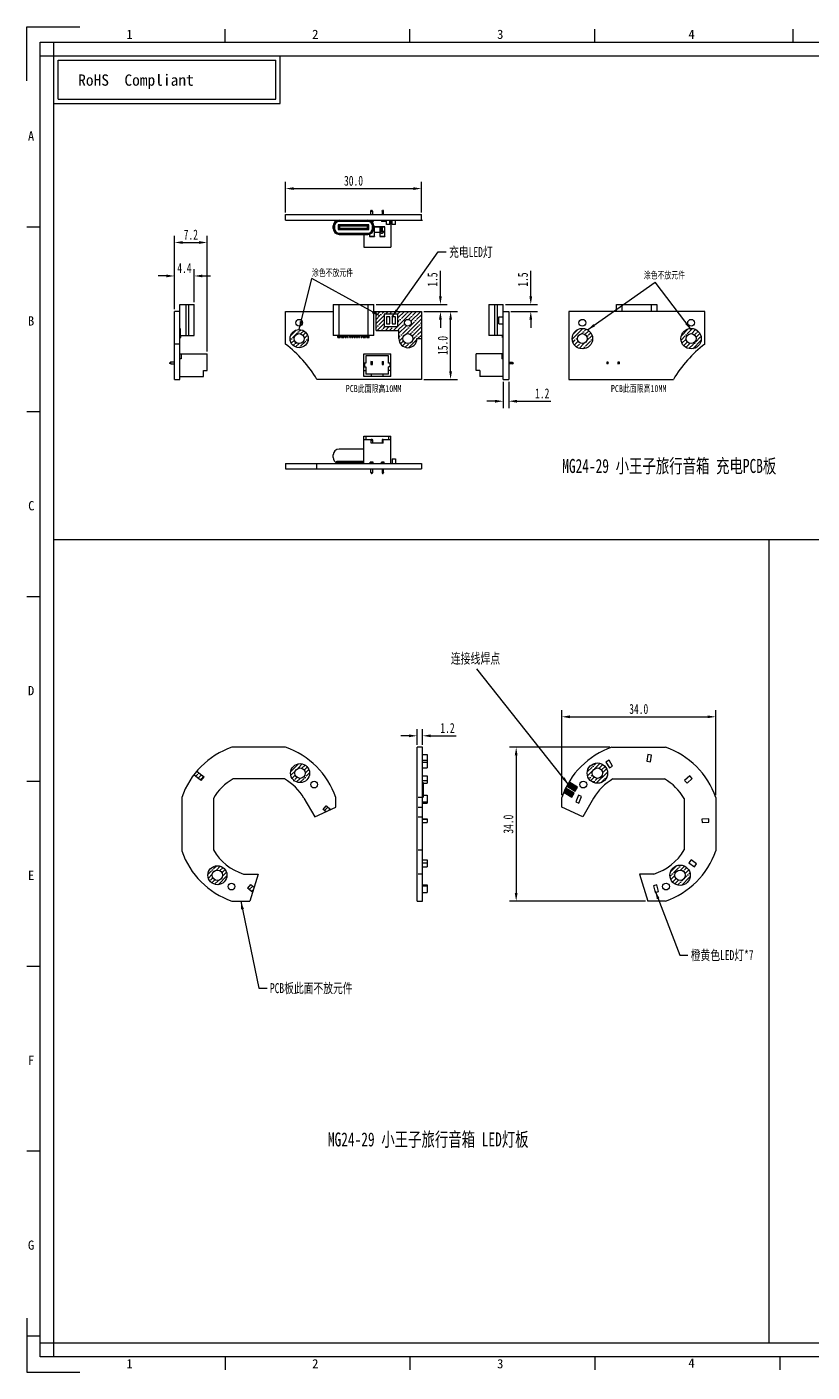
# Model space of a CAD drawing. Header units: millimetres. Extents: x 0 to 420, y 0 to 297.
# Drawn here: x 0 to 173.3, y 0 to 297 of the extents above; entities that cross this region are included whole.
import ezdxf

# ---------------------------------------------------------------- set-up
doc = ezdxf.new("R2010")
doc.units = ezdxf.units.MM
doc.header["$LTSCALE"] = 23.1
doc.header["$PDMODE"] = 3
doc.header["$PDSIZE"] = 0.5
doc.layers.get('0').update_dxf_attribs({"linetype": 'CONTINUOUS'})
doc.layers.get('DEFPOINTS').update_dxf_attribs({"linetype": 'CONTINUOUS'})
doc.styles.get("Standard").update_dxf_attribs({"font": 'txt', "width": 0.7})
doc.styles.add('TEXTSTYLE_2', font='txt')
doc.dimstyles.get("Standard").update_dxf_attribs({"dimtxt": 2.2, "dimasz": 1.8, "dimexe": 1.5, "dimexo": 0.5, "dimtad": 1, "dimdec": 1, "dimzin": 0, "dimdsep": 46, "dimtxsty": 'Standard', "dimblk": '_FILLED', "dimcen": 0.09, "dimclrt": 5, "dimazin": 0, "dimtp": 0.01, "dimtm": 0.01, "dimtfac": 1, "dimtdec": 1, "dimtofl": 0, "dimtmove": 0, "dimatfit": 3, "dimldrblk": '_FILLED', "dimfxl": 1, "dimtolj": 1, "dimtzin": 0, "dimarcsym": 0})
pattern_1 = [(45, (-4.1642, 161.8449), (-0.898026, 0.898026), []), (45, (-3.2661, 161.8449), (-0.898026, 0.898026), [1.5875, -0.3175, 0, -0.3175])]

# ---------------------------------------------------------------- blocks, each defined once
blk = doc.blocks.new('_FILLED')
at = {"color": 0, "linetype": 'ByBlock'}
blk.add_solid([(0, 0), (-1, 0.17), (-1, -0.17)], dxfattribs=at)
blk = doc.blocks.new('*D1')
at = {"color": 0, "lineweight": -2}
for p, q in [((57.07, 256.05), (57.07, 262.8)), ((87.07, 256.05), (87.07, 262.8)), ((58.87, 261.3), (85.27, 261.3))]:
    blk.add_line(p, q, dxfattribs=at)
at = {"layer": 'DEFPOINTS', "color": 0}
for p in [(87.07, 261.3), (57.07, 255.55), (87.07, 255.55)]:
    blk.add_point(p, dxfattribs=at)
at = {"color": 0, "lineweight": -2, "xscale": 1.8, "yscale": 1.8, "zscale": 1.8, "rotation": 180}
blk.add_blockref('_FILLED', (57.07, 261.3), dxfattribs=at)
at = {"color": 0, "lineweight": -2, "xscale": 1.8, "yscale": 1.8, "zscale": 1.8}
blk.add_blockref('_FILLED', (87.07, 261.3), dxfattribs=at)
at = {"color": 5, "insert": (72.07, 263.02), "char_height": 2.2, "attachment_point": 5}
blk.add_mtext('\\A1;30.0', dxfattribs=at)
blk = doc.blocks.new('*D2')
at = {"color": 0, "lineweight": -2}
for p, q in [((87.57, 234.17), (94.99, 234.17)), ((93.49, 220.97), (93.49, 232.37)), ((87.57, 219.17), (94.99, 219.17))]:
    blk.add_line(p, q, dxfattribs=at)
at = {"layer": 'DEFPOINTS', "color": 0}
for p in [(87.07, 234.17), (93.49, 234.17), (87.07, 219.17)]:
    blk.add_point(p, dxfattribs=at)
at = {"color": 0, "lineweight": -2, "xscale": 1.8, "yscale": 1.8, "zscale": 1.8}
for p, rotation in [((93.49, 234.17), 90), ((93.49, 219.17), 270)]:
    blk.add_blockref('_FILLED', p, dxfattribs=dict(at, rotation=rotation))
at = {"color": 5, "insert": (91.76, 226.67), "char_height": 2.2, "attachment_point": 5, "rotation": 90}
blk.add_mtext('\\A1;15.0', dxfattribs=at)
blk = doc.blocks.new('*D3')
at = {"color": 0, "lineweight": -2}
for p, q in [((91.24, 237.5), (91.24, 243.11)), ((77.04, 235.7), (92.74, 235.7)), ((87.57, 234.17), (92.74, 234.17)), ((91.24, 232.37), (91.24, 230.57))]:
    blk.add_line(p, q, dxfattribs=at)
at = {"layer": 'DEFPOINTS', "color": 0}
for p in [(76.54, 235.7), (91.24, 235.7), (87.07, 234.17)]:
    blk.add_point(p, dxfattribs=at)
at = {"color": 0, "lineweight": -2, "xscale": 1.8, "yscale": 1.8, "zscale": 1.8}
for p, rotation in [((91.24, 235.7), 270), ((91.24, 234.17), 90)]:
    blk.add_blockref('_FILLED', p, dxfattribs=dict(at, rotation=rotation))
at = {"color": 5, "insert": (89.51, 241.21), "char_height": 2.2, "attachment_point": 5, "rotation": 90}
blk.add_mtext('\\A1;1.5', dxfattribs=at)
blk = doc.blocks.new('*D4')
at = {"color": 0, "lineweight": -2}
for p, q in [((30.77, 242.01), (28.97, 242.01)), ((32.57, 234.67), (32.57, 243.51)), ((36.93, 236.2), (36.93, 243.51)), ((38.73, 242.01), (40.53, 242.01))]:
    blk.add_line(p, q, dxfattribs=at)
at = {"layer": 'DEFPOINTS', "color": 0}
for p in [(36.93, 242.01), (36.93, 235.7), (32.57, 234.17)]:
    blk.add_point(p, dxfattribs=at)
at = {"color": 0, "lineweight": -2, "xscale": 1.8, "yscale": 1.8, "zscale": 1.8}
blk.add_blockref('_FILLED', (32.57, 242.01), dxfattribs=at)
at = {"color": 0, "lineweight": -2, "xscale": 1.8, "yscale": 1.8, "zscale": 1.8, "rotation": 180}
blk.add_blockref('_FILLED', (36.93, 242.01), dxfattribs=at)
at = {"color": 5, "insert": (34.75, 243.74), "char_height": 2.2, "attachment_point": 5}
blk.add_mtext('\\A1;4.4', dxfattribs=at)
blk = doc.blocks.new('*D5')
at = {"color": 0, "lineweight": -2}
for p, q in [((32.57, 234.67), (32.57, 250.9)), ((39.77, 225.34), (39.77, 250.9)), ((34.37, 249.4), (37.97, 249.4))]:
    blk.add_line(p, q, dxfattribs=at)
at = {"layer": 'DEFPOINTS', "color": 0}
for p in [(39.77, 249.4), (32.57, 234.17), (39.77, 224.84)]:
    blk.add_point(p, dxfattribs=at)
at = {"color": 0, "lineweight": -2, "xscale": 1.8, "yscale": 1.8, "zscale": 1.8, "rotation": 180}
blk.add_blockref('_FILLED', (32.57, 249.4), dxfattribs=at)
at = {"color": 0, "lineweight": -2, "xscale": 1.8, "yscale": 1.8, "zscale": 1.8}
blk.add_blockref('_FILLED', (39.77, 249.4), dxfattribs=at)
at = {"color": 5, "insert": (36.17, 251.13), "char_height": 2.2, "attachment_point": 5}
blk.add_mtext('\\A1;7.2', dxfattribs=at)
blk = doc.blocks.new('*D6')
at = {"color": 0, "lineweight": -2}
for p, q in [((111.18, 237.5), (111.18, 243.11)), ((105.61, 235.7), (112.68, 235.7)), ((106.81, 234.17), (112.68, 234.17)), ((111.18, 232.37), (111.18, 230.57))]:
    blk.add_line(p, q, dxfattribs=at)
at = {"layer": 'DEFPOINTS', "color": 0}
for p in [(105.11, 235.7), (111.18, 235.7), (106.31, 234.17)]:
    blk.add_point(p, dxfattribs=at)
at = {"color": 0, "lineweight": -2, "xscale": 1.8, "yscale": 1.8, "zscale": 1.8}
for p, rotation in [((111.18, 235.7), 270), ((111.18, 234.17), 90)]:
    blk.add_blockref('_FILLED', p, dxfattribs=dict(at, rotation=rotation))
at = {"color": 5, "insert": (109.45, 241.21), "char_height": 2.2, "attachment_point": 5, "rotation": 90}
blk.add_mtext('\\A1;1.5', dxfattribs=at)
blk = doc.blocks.new('*D8')
at = {"color": 0, "lineweight": -2}
for p, q in [((105.11, 218.67), (105.11, 212.85)), ((106.31, 218.67), (106.31, 212.85)), ((103.31, 214.35), (101.51, 214.35)), ((108.11, 214.35), (115.62, 214.35))]:
    blk.add_line(p, q, dxfattribs=at)
at = {"layer": 'DEFPOINTS', "color": 0}
for p in [(105.11, 219.17), (106.31, 219.17), (105.11, 214.35)]:
    blk.add_point(p, dxfattribs=at)
at = {"color": 0, "lineweight": -2, "xscale": 1.8, "yscale": 1.8, "zscale": 1.8}
blk.add_blockref('_FILLED', (105.11, 214.35), dxfattribs=at)
at = {"color": 0, "lineweight": -2, "xscale": 1.8, "yscale": 1.8, "zscale": 1.8, "rotation": 180}
blk.add_blockref('_FILLED', (106.31, 214.35), dxfattribs=at)
at = {"color": 5, "insert": (113.71, 216.07), "char_height": 2.2, "attachment_point": 5}
blk.add_mtext('\\A1;1.2', dxfattribs=at)
blk = doc.blocks.new('*D28')
at = {"color": 0, "lineweight": -2}
for p, q in [((84.3, 140.48), (82.5, 140.48)), ((86.1, 138.47), (86.1, 141.98)), ((87.3, 138.47), (87.3, 141.98)), ((89.1, 140.48), (94.72, 140.48))]:
    blk.add_line(p, q, dxfattribs=at)
at = {"layer": 'DEFPOINTS', "color": 0}
for p in [(87.3, 140.48), (86.1, 137.97), (87.3, 137.97)]:
    blk.add_point(p, dxfattribs=at)
at = {"color": 0, "lineweight": -2, "xscale": 1.8, "yscale": 1.8, "zscale": 1.8}
blk.add_blockref('_FILLED', (86.1, 140.48), dxfattribs=at)
at = {"color": 0, "lineweight": -2, "xscale": 1.8, "yscale": 1.8, "zscale": 1.8, "rotation": 180}
blk.add_blockref('_FILLED', (87.3, 140.48), dxfattribs=at)
at = {"color": 5, "insert": (92.81, 142.2), "char_height": 2.2, "attachment_point": 5}
blk.add_mtext('\\A1;1.2', dxfattribs=at)
blk = doc.blocks.new('*D29')
at = {"color": 0, "lineweight": -2}
for p, q in [((118, 127.39), (118, 146.18)), ((152, 127.39), (152, 146.18)), ((119.8, 144.68), (150.2, 144.68))]:
    blk.add_line(p, q, dxfattribs=at)
at = {"layer": 'DEFPOINTS', "color": 0}
for p in [(152, 144.68), (118, 126.89), (152, 126.89)]:
    blk.add_point(p, dxfattribs=at)
at = {"color": 0, "lineweight": -2, "xscale": 1.8, "yscale": 1.8, "zscale": 1.8, "rotation": 180}
blk.add_blockref('_FILLED', (118, 144.68), dxfattribs=at)
at = {"color": 0, "lineweight": -2, "xscale": 1.8, "yscale": 1.8, "zscale": 1.8}
blk.add_blockref('_FILLED', (152, 144.68), dxfattribs=at)
at = {"color": 5, "insert": (135, 146.4), "char_height": 2.2, "attachment_point": 5}
blk.add_mtext('\\A1;34.0', dxfattribs=at)
blk = doc.blocks.new('*D30')
at = {"color": 0, "lineweight": -2}
for p, q in [((128.59, 137.97), (106.46, 137.97)), ((107.96, 136.17), (107.96, 105.77)), ((136.48, 103.97), (106.46, 103.97))]:
    blk.add_line(p, q, dxfattribs=at)
at = {"layer": 'DEFPOINTS', "color": 0}
for p in [(129.09, 137.97), (107.96, 103.97), (136.98, 103.97)]:
    blk.add_point(p, dxfattribs=at)
at = {"color": 0, "lineweight": -2, "xscale": 1.8, "yscale": 1.8, "zscale": 1.8}
for p, rotation in [((107.96, 137.97), 90), ((107.96, 103.97), 270)]:
    blk.add_blockref('_FILLED', p, dxfattribs=dict(at, rotation=rotation))
at = {"color": 5, "insert": (106.24, 120.97), "char_height": 2.2, "attachment_point": 5, "rotation": 90}
blk.add_mtext('\\A1;34.0', dxfattribs=at)

msp = doc.modelspace()

# ---------------------------------------------------------------- hatches: boundary and pattern name
at = {"linetype": 'Continuous'}
h = msp.add_hatch(dxfattribs=at)
h.set_pattern_fill('ANSI35', color=4, scale=0.2)
h.paths.add_polyline_path([(87.07, 234.17), (77.05, 234.17), (77.05, 229.97), (82.07, 229.97), (82.07, 228.17, 1), (86.07, 228.17), (87.07, 228.17)])
h.paths.add_polyline_path([(83.32, 231.67, -1), (84.82, 231.67, -1)], flags=16)
h.paths.add_polyline_path([(85.17, 228.17, -1), (82.97, 228.17, -1)], flags=16)
h.paths.add_polyline_path([(81.87, 230.75), (78.85, 230.75), (78.85, 233.57), (81.87, 233.57)], flags=16)
h.paths.add_polyline_path([(81.32, 231.47), (80.57, 231.47), (80.57, 232.97), (81.32, 232.97)], flags=0)
h.paths.add_polyline_path([(80.07, 231.47), (79.32, 231.47), (79.32, 232.97), (80.07, 232.97)], flags=0)
h.paths.add_polyline_path([(58.07, 228.17, 1), (62.07, 228.17, 1)])
h.paths.add_polyline_path([(61.17, 228.17, -1), (58.97, 228.17, -1)], flags=16)
h = msp.add_hatch(dxfattribs=at)
h.set_pattern_fill('ANSI35', color=4, scale=0.2)
h.paths.add_polyline_path([(124.81, 228.17, 1), (120.31, 228.17, 1)])
h.paths.add_polyline_path([(121.46, 228.17, -1), (123.66, 228.17, -1)], flags=16)
h.paths.add_polyline_path([(144.31, 228.17, 1), (148.81, 228.17, 1)])
h.paths.add_polyline_path([(147.66, 228.17, -1), (145.46, 228.17, -1)], flags=16)
h = msp.add_hatch(dxfattribs=at)
h.set_pattern_fill('ANSI35', color=4, scale=0.2)
h.set_pattern_definition(pattern_1)
h.paths.add_polyline_path([(128.13, 132.24, 1), (123.63, 132.24, 1)])
h.paths.add_polyline_path([(124.73, 132.24, -1), (127.03, 132.24, -1)], flags=16)
h.paths.add_polyline_path([(58.18, 132.24, 1), (62.38, 132.24, 1)])
h.paths.add_polyline_path([(59.13, 132.24, -1), (61.43, 132.24, -1)], flags=16)
h.paths.add_polyline_path([(39.93, 109.7, 1), (44.13, 109.7, 1)])
h.paths.add_polyline_path([(40.88, 109.7, -1), (43.18, 109.7, -1)], flags=16)
h = msp.add_hatch(dxfattribs=at)
h.set_pattern_fill('ANSI35', color=4, scale=0.2)
edge = h.paths.add_edge_path()
edge.add_spline(control_points=[(66.4, 124.74), (66.37, 124.77), (66.31, 124.82), (66.21, 124.9), (66.14, 124.96), (66.07, 125.02), (66.04, 125.03), (66.01, 125.06), (66.01, 125.05)], knot_values=[0, 0, 0, 0, 0.260197, 0.502469, 0.710126, 0.868861, 0.967742, 1, 1, 1, 1], degree=3, periodic=0)
edge.add_line((66.01, 125.05), (65.36, 124.24))
edge.add_spline(control_points=[(65.36, 124.24), (65.35, 124.24), (65.39, 124.22), (65.41, 124.2), (65.48, 124.14), (65.55, 124.08), (65.64, 124.01), (65.71, 123.95), (65.74, 123.93)], knot_values=[0, 0, 0, 0, 0.032258, 0.131139, 0.289874, 0.497531, 0.739803, 1, 1, 1, 1], degree=3, periodic=0)
edge.add_line((65.74, 123.93), (66, 123.71))
edge.add_line((66, 123.71), (67.06, 124.21))
edge.add_line((67.06, 124.21), (66.4, 124.74))
edge = h.paths.add_edge_path()
edge.add_line((38.68, 131.75), (37.5, 132.71))
edge.add_arc((51.16, 120.97), 18, 139.3249, 142.6751)
edge.add_line((36.84, 131.89), (38.02, 130.93))
edge.add_spline(control_points=[(38.02, 130.93), (38.05, 130.91), (38.12, 130.86), (38.21, 130.78), (38.29, 130.72), (38.35, 130.66), (38.38, 130.65), (38.41, 130.62), (38.41, 130.62)], knot_values=[0, 0, 0, 0, 0.260197, 0.502469, 0.710126, 0.868861, 0.967742, 1, 1, 1, 1], degree=3, periodic=0)
edge.add_line((38.41, 130.62), (39.07, 131.43))
edge.add_spline(control_points=[(39.07, 131.43), (39.07, 131.43), (39.03, 131.46), (39.02, 131.48), (38.95, 131.53), (38.87, 131.6), (38.78, 131.67), (38.71, 131.73), (38.68, 131.75)], knot_values=[0, 0, 0, 0, 0.032258, 0.131139, 0.289874, 0.497531, 0.739803, 1, 1, 1, 1], degree=3, periodic=0)
edge = h.paths.add_edge_path()
edge.add_line((50.12, 107.05), (49.77, 107.33))
edge.add_spline(control_points=[(49.77, 107.33), (49.74, 107.36), (49.68, 107.41), (49.58, 107.48), (49.51, 107.54), (49.44, 107.6), (49.41, 107.61), (49.38, 107.64), (49.38, 107.64)], knot_values=[0, 0, 0, 0, 0.260197, 0.502469, 0.710126, 0.868861, 0.967742, 1, 1, 1, 1], degree=3, periodic=0)
edge.add_line((49.38, 107.64), (48.73, 106.83))
edge.add_spline(control_points=[(48.73, 106.83), (48.72, 106.83), (48.76, 106.81), (48.77, 106.78), (48.85, 106.73), (48.92, 106.67), (49.01, 106.59), (49.08, 106.54), (49.11, 106.51)], knot_values=[0, 0, 0, 0, 0.032258, 0.131139, 0.289874, 0.497531, 0.739803, 1, 1, 1, 1], degree=3, periodic=0)
edge.add_line((49.11, 106.51), (49.79, 105.96))
edge.add_line((49.79, 105.96), (50.12, 107.05))
h = msp.add_hatch(color=256)
h.dxf.hatch_style = 1
h.paths.add_polyline_path([(119.02, 128.84), (118.52, 127.97), (120.25, 126.97), (120.75, 127.84)])
h.paths.add_polyline_path([(119.77, 130.14), (119.27, 129.27), (121, 128.27), (121.5, 129.14)])
h = msp.add_hatch(dxfattribs=at)
h.set_pattern_fill('ANSI35', color=4, scale=0.2)
h.set_pattern_definition(pattern_1)
h.paths.add_polyline_path([(146.38, 109.7, 1), (141.88, 109.7, 1)])
h.paths.add_polyline_path([(142.98, 109.7, -1), (145.28, 109.7, -1)], flags=16)

# ---------------------------------------------------------------- linework, layer by layer
at = {"color": 7, "linetype": 'Continuous'}
for p, q in [((0, 285.1), (0, 297)), ((0, 297), (11.66, 297)), ((43.72, 293.6), (43.72, 296.51)), ((84.53, 293.6), (84.53, 296.51)), ((125.34, 293.6), (125.34, 296.51)), ((169.06, 293.6), (169.06, 296.51)), ((2.91, 3.4), (2.91, 293.6)), ((2.91, 293.6), (417.08, 293.6)), ((5.91, 3.4), (5.91, 293.6)), ((2.91, 290.6), (417.08, 290.6)), ((6.89, 281.07), (6.89, 289.63)), ((6.89, 289.63), (54.94, 289.63)), ((54.94, 281.07), (54.94, 289.63)), ((55.91, 280.1), (55.91, 290.6)), ((5.91, 280.1), (55.91, 280.1)), ((6.89, 281.07), (54.94, 281.07)), ((57.07, 254.35), (57.07, 255.55)), ((57.07, 255.55), (87.07, 255.55)), ((75.91, 256.35), (76.01, 256.55)), ((75.91, 255.55), (75.91, 256.35)), ((75.91, 256.35), (76.23, 256.35)), ((76.01, 256.55), (76.13, 256.55)), ((76.23, 256.35), (76.13, 256.55)), ((76.23, 256.35), (76.23, 255.55)), ((78.36, 256.35), (78.46, 256.55)), ((78.36, 256.35), (78.68, 256.35)), ((78.36, 256.35), (78.36, 255.55)), ((78.46, 256.55), (78.58, 256.55)), ((78.68, 256.35), (78.58, 256.55)), ((78.68, 255.55), (78.68, 256.35)), ((87.07, 254.35), (87.07, 255.55)), ((2.91, 252.79), (0, 252.79)), ((57.07, 254.35), (87.07, 254.35)), ((67.6, 252.47), (67.6, 253.07)), ((67.75, 252.47), (67.75, 253.07)), ((67.9, 253.07), (67.9, 252.47)), ((68.42, 254.35), (68.42, 254.26)), ((68.7, 253.29), (68.7, 252.25)), ((68.7, 253.29), (69, 252.99)), ((75.45, 253.29), (68.7, 253.29)), ((68.7, 252.25), (69, 252.55)), ((68.88, 254.2), (75.26, 254.2)), ((75.26, 254.05), (68.88, 254.05)), ((69, 252.99), (69, 252.55)), ((75.15, 252.99), (69, 252.99)), ((69, 252.55), (75.15, 252.55)), ((75.45, 253.29), (75.15, 252.99)), ((75.15, 252.55), (75.15, 252.99)), ((75.45, 252.25), (75.15, 252.55)), ((75.45, 252.25), (75.45, 253.29)), ((75.72, 254.35), (75.72, 254.26)), ((75.77, 254.35), (75.77, 254.25)), ((75.77, 254.25), (76.37, 254.25)), ((76.09, 254.05), (76.37, 254.05)), ((76.23, 254.35), (76.23, 254.25)), ((76.24, 252.47), (76.24, 253.07)), ((76.37, 254.35), (76.37, 254.05)), ((76.39, 253.07), (76.39, 252.47)), ((76.54, 253.07), (76.54, 252.47)), ((78.92, 252.8), (76.54, 252.8)), ((76.67, 250.8), (76.67, 252.8)), ((77.92, 250.8), (77.92, 252.8)), ((78.18, 252.63), (78.41, 252.63)), ((78.18, 251.4), (78.18, 252.63)), ((78.22, 254.35), (78.22, 254.05)), ((78.22, 254.35), (78.22, 254.25)), ((78.22, 254.25), (78.82, 254.25)), ((79.32, 254.05), (78.22, 254.05)), ((78.36, 254.35), (78.36, 254.25)), ((78.41, 252.63), (78.41, 251.77)), ((78.82, 254.35), (78.82, 254.25)), ((78.97, 252.85), (78.92, 252.8)), ((78.92, 252.8), (78.92, 250.8)), ((78.96, 252.84), (78.96, 252.84)), ((78.97, 252.85), (78.97, 252.85)), ((79.32, 253.35), (79.32, 254.35)), ((80.07, 253.35), (79.32, 253.35)), ((80.07, 253.35), (80.07, 254.35)), ((80.27, 254.05), (80.07, 254.05)), ((80.27, 254.35), (80.27, 248.35)), ((80.57, 253.35), (80.57, 254.35)), ((81.32, 253.35), (80.57, 253.35)), ((81.32, 253.35), (81.32, 254.35)), ((68.7, 252.25), (75.45, 252.25)), ((68.88, 251.49), (75.26, 251.49)), ((75.26, 251.34), (68.88, 251.34)), ((68.88, 251.19), (75.26, 251.19)), ((74.32, 251.19), (74.32, 248.35)), ((75.67, 250.8), (75.67, 251.26)), ((75.67, 250.8), (76.67, 250.8)), ((76.67, 251.65), (77.92, 251.65)), ((77.92, 250.8), (78.92, 250.8)), ((78.36, 251.4), (78.18, 251.4)), ((78.7, 251.92), (78.7, 251.7)), ((74.32, 248.35), (80.27, 248.35)), ((33.77, 219.17), (33.77, 235.7)), ((33.77, 235.7), (36.93, 235.7)), ((36.93, 228.9), (36.93, 235.7)), ((67.6, 235.7), (67.6, 228.9)), ((67.6, 235.7), (76.54, 235.7)), ((76.54, 228.9), (76.54, 235.7)), ((101.95, 235.7), (101.95, 228.9)), ((101.95, 235.7), (105.11, 235.7)), ((105.11, 219.17), (105.11, 235.7)), ((130.09, 234.17), (130.09, 235.7)), ((130.09, 235.7), (139.03, 235.7)), ((139.03, 235.7), (139.03, 234.17)), ((32.57, 219.17), (32.57, 234.17)), ((33.77, 234.17), (32.57, 234.17)), ((57.07, 226.97), (57.07, 234.17)), ((57.07, 234.17), (67.6, 234.17)), ((76.54, 234.17), (87.07, 234.17)), ((80.07, 232.97), (79.32, 232.97)), ((79.32, 232.97), (79.32, 231.47)), ((80.07, 231.47), (80.07, 232.97)), ((81.32, 232.97), (80.57, 232.97)), ((80.57, 232.97), (80.57, 231.47)), ((81.32, 231.47), (81.32, 232.97)), ((87.07, 234.17), (87.07, 219.17)), ((104.11, 231.47), (104.11, 232.97)), ((104.11, 232.97), (105.11, 232.97)), ((105.11, 234.17), (106.31, 234.17)), ((106.31, 234.17), (106.31, 219.17)), ((119.56, 234.17), (119.56, 219.17)), ((149.56, 234.17), (119.56, 234.17)), ((149.56, 226.97), (149.56, 234.17)), ((33.77, 230.44), (33.85, 230.44)), ((33.77, 229.61), (33.85, 229.61)), ((33.85, 229.31), (33.77, 229.31)), ((33.85, 230.44), (33.85, 228.9)), ((33.85, 228.9), (36.93, 228.9)), ((33.97, 228.4), (33.97, 228.9)), ((76.54, 228.9), (67.6, 228.9)), ((68.62, 228.4), (68.62, 228.9)), ((68.82, 228.4), (68.82, 228.9)), ((68.92, 228.4), (68.92, 228.9)), ((69.12, 228.4), (69.12, 228.9)), ((69.42, 228.4), (69.42, 228.9)), ((69.62, 228.4), (69.62, 228.9)), ((69.72, 228.4), (69.72, 228.9)), ((69.92, 228.4), (69.92, 228.9)), ((70.22, 228.4), (70.22, 228.9)), ((70.42, 228.4), (70.42, 228.9)), ((70.72, 228.4), (70.72, 228.9)), ((70.92, 228.4), (70.92, 228.9)), ((71.22, 228.4), (71.22, 228.9)), ((71.42, 228.4), (71.42, 228.9)), ((71.72, 228.4), (71.72, 228.9)), ((71.92, 228.4), (71.92, 228.9)), ((72.22, 228.4), (72.22, 228.9)), ((72.42, 228.4), (72.42, 228.9)), ((72.72, 228.4), (72.72, 228.9)), ((72.92, 228.4), (72.92, 228.9)), ((73.22, 228.4), (73.22, 228.9)), ((73.42, 228.4), (73.42, 228.9)), ((73.72, 228.4), (73.72, 228.9)), ((73.92, 228.4), (73.92, 228.9)), ((74.22, 228.4), (74.22, 228.9)), ((74.42, 228.4), (74.42, 228.9)), ((74.52, 228.4), (74.52, 228.9)), ((74.72, 228.4), (74.72, 228.9)), ((75.02, 228.4), (75.02, 228.9)), ((75.22, 228.4), (75.22, 228.9)), ((75.32, 228.4), (75.32, 228.9)), ((75.52, 228.4), (75.52, 228.9)), ((79.32, 231.47), (80.07, 231.47)), ((80.57, 231.47), (81.32, 231.47)), ((105.02, 228.9), (101.95, 228.9)), ((104.11, 231.47), (105.11, 231.47)), ((104.91, 228.4), (104.91, 228.9)), ((105.11, 230.44), (105.02, 230.44)), ((105.02, 230.44), (105.02, 228.9)), ((105.11, 229.61), (105.02, 229.61)), ((105.02, 229.31), (105.11, 229.31)), ((33.77, 226.97), (32.57, 226.97)), ((33.77, 228.4), (33.97, 228.4)), ((68.62, 228.4), (68.82, 228.4)), ((68.92, 228.4), (69.12, 228.4)), ((69.42, 228.4), (69.62, 228.4)), ((69.72, 228.4), (69.92, 228.4)), ((70.22, 228.4), (70.42, 228.4)), ((70.72, 228.4), (70.92, 228.4)), ((71.22, 228.4), (71.42, 228.4)), ((71.72, 228.4), (71.92, 228.4)), ((72.22, 228.4), (72.42, 228.4)), ((72.72, 228.4), (72.92, 228.4)), ((73.22, 228.4), (73.42, 228.4)), ((73.72, 228.4), (73.92, 228.4)), ((74.22, 228.4), (74.42, 228.4)), ((74.52, 228.4), (74.72, 228.4)), ((75.02, 228.4), (75.22, 228.4)), ((75.32, 228.4), (75.52, 228.4)), ((104.91, 228.4), (105.11, 228.4)), ((31.77, 222.96), (31.57, 222.86)), ((31.57, 222.71), (31.57, 222.86)), ((32.57, 222.96), (31.77, 222.96)), ((31.77, 222.61), (31.77, 222.96)), ((33.77, 224.84), (39.77, 224.84)), ((34.07, 223.69), (33.77, 223.69)), ((34.07, 224.84), (34.07, 223.69)), ((39.77, 221.14), (39.77, 224.84)), ((74.32, 224.84), (80.27, 224.84)), ((74.32, 219.84), (74.32, 224.84)), ((79.77, 224.34), (74.82, 224.34)), ((74.82, 224.34), (74.82, 222.74)), ((75.91, 223.16), (76.23, 223.16)), ((76.01, 223.06), (75.91, 223.16)), ((75.91, 223.16), (75.91, 222.46)), ((76.01, 223.06), (76.13, 223.06)), ((76.01, 223.06), (76.01, 222.56)), ((76.13, 223.06), (76.23, 223.16)), ((76.13, 222.56), (76.13, 223.06)), ((76.23, 222.46), (76.23, 223.16)), ((78.36, 223.16), (78.68, 223.16)), ((78.46, 223.06), (78.36, 223.16)), ((78.36, 223.16), (78.36, 222.46)), ((78.46, 223.06), (78.58, 223.06)), ((78.46, 223.06), (78.46, 222.56)), ((78.58, 223.06), (78.68, 223.16)), ((78.58, 222.56), (78.58, 223.06)), ((78.68, 222.46), (78.68, 223.16)), ((79.77, 222.74), (79.77, 224.34)), ((80.27, 219.84), (80.27, 224.84)), ((105.11, 224.84), (99.11, 224.84)), ((99.11, 221.14), (99.11, 224.84)), ((104.81, 224.84), (104.81, 223.69)), ((105.11, 223.69), (104.81, 223.69)), ((106.31, 222.96), (107.11, 222.96)), ((107.11, 222.96), (107.31, 222.86)), ((107.11, 222.96), (107.11, 222.61)), ((107.31, 222.86), (107.31, 222.71)), ((127.96, 222.96), (128.06, 222.86)), ((127.96, 222.96), (127.96, 222.61)), ((128.28, 222.96), (127.96, 222.96)), ((128.06, 222.86), (128.06, 222.71)), ((128.18, 222.86), (128.06, 222.86)), ((128.28, 222.96), (128.18, 222.86)), ((128.18, 222.71), (128.18, 222.86)), ((128.28, 222.61), (128.28, 222.96)), ((130.41, 222.96), (130.51, 222.86)), ((130.73, 222.96), (130.41, 222.96)), ((130.41, 222.96), (130.41, 222.61)), ((130.63, 222.86), (130.51, 222.86)), ((130.51, 222.86), (130.51, 222.71)), ((130.73, 222.96), (130.63, 222.86)), ((130.63, 222.71), (130.63, 222.86)), ((130.73, 222.61), (130.73, 222.96)), ((31.77, 222.61), (31.57, 222.71)), ((31.77, 222.61), (32.57, 222.61)), ((33.77, 219.84), (38.97, 219.84)), ((38.97, 221.14), (39.77, 221.14)), ((38.97, 219.84), (38.97, 221.14)), ((74.32, 221.14), (74.82, 221.14)), ((80.27, 219.84), (74.32, 219.84)), ((74.82, 222.74), (74.52, 222.74)), ((74.52, 222.74), (74.52, 221.91)), ((74.52, 221.91), (74.82, 221.91)), ((74.82, 221.91), (74.82, 220.34)), ((79.77, 220.34), (74.82, 220.34)), ((76.01, 222.56), (75.91, 222.46)), ((75.91, 222.46), (76.23, 222.46)), ((75.97, 220.34), (75.97, 219.84)), ((76.01, 222.56), (76.13, 222.56)), ((76.13, 222.56), (76.23, 222.46)), ((78.46, 222.56), (78.36, 222.46)), ((78.36, 222.46), (78.68, 222.46)), ((78.46, 222.56), (78.58, 222.56)), ((78.58, 222.56), (78.68, 222.46)), ((78.62, 219.84), (78.62, 220.34)), ((80.07, 222.74), (79.77, 222.74)), ((80.07, 221.91), (79.77, 221.91)), ((79.77, 220.34), (79.77, 221.91)), ((80.27, 221.14), (79.77, 221.14)), ((80.07, 222.74), (80.07, 221.91)), ((99.91, 221.14), (99.11, 221.14)), ((99.91, 221.14), (99.91, 219.84)), ((105.11, 219.84), (99.91, 219.84)), ((107.11, 222.61), (106.31, 222.61)), ((107.11, 222.61), (107.31, 222.71)), ((127.96, 222.61), (128.06, 222.71)), ((128.28, 222.61), (127.96, 222.61)), ((128.18, 222.71), (128.06, 222.71)), ((128.28, 222.61), (128.18, 222.71)), ((130.41, 222.61), (130.51, 222.71)), ((130.73, 222.61), (130.41, 222.61)), ((130.63, 222.71), (130.51, 222.71)), ((130.73, 222.61), (130.63, 222.71)), ((32.57, 219.17), (33.77, 219.17)), ((87.07, 219.17), (64, 219.17)), ((105.11, 219.17), (106.31, 219.17)), ((119.56, 219.17), (142.64, 219.17)), ((2.91, 211.98), (0, 211.98)), ((74.32, 200.63), (74.32, 206.63)), ((74.32, 206.63), (80.27, 206.63)), ((75.97, 205.83), (74.32, 205.83)), ((74.82, 206.63), (74.82, 205.83)), ((76.01, 205.98), (75.94, 205.83)), ((75.97, 205.08), (75.97, 205.83)), ((75.97, 205.78), (76.23, 205.78)), ((78.62, 205.08), (75.97, 205.08)), ((76.01, 205.98), (76.13, 205.98)), ((76.13, 205.98), (76.23, 205.78)), ((76.23, 205.78), (76.23, 205.08)), ((78.46, 205.98), (78.36, 205.78)), ((78.36, 205.78), (78.62, 205.78)), ((78.36, 205.78), (78.36, 205.08)), ((78.46, 205.98), (78.58, 205.98)), ((78.58, 205.98), (78.66, 205.83)), ((80.27, 205.83), (78.62, 205.83)), ((78.62, 205.08), (78.62, 205.83)), ((79.77, 206.63), (79.77, 205.83)), ((80.27, 200.63), (80.27, 206.63)), ((67.6, 201.91), (67.6, 202.51)), ((74.32, 203.79), (68.88, 203.79)), ((57.07, 200.63), (57.07, 199.43)), ((57.07, 200.63), (87.07, 200.63)), ((57.07, 199.43), (87.07, 199.43)), ((64, 199.43), (64, 200.63)), ((68.42, 200.63), (68.42, 201.13)), ((68.42, 201.13), (74.32, 201.13)), ((68.62, 200.63), (68.62, 201.13)), ((68.62, 200.83), (68.82, 200.83)), ((68.82, 201.13), (68.82, 200.63)), ((68.92, 200.63), (68.92, 201.13)), ((68.92, 200.83), (69.12, 200.83)), ((69.12, 201.13), (69.12, 200.63)), ((69.42, 200.63), (69.42, 201.13)), ((69.42, 200.83), (69.62, 200.83)), ((69.62, 201.13), (69.62, 200.63)), ((69.72, 200.63), (69.72, 201.13)), ((69.72, 200.83), (69.92, 200.83)), ((69.92, 201.13), (69.92, 200.63)), ((70.22, 200.63), (70.22, 201.13)), ((70.22, 200.83), (70.42, 200.83)), ((70.42, 201.13), (70.42, 200.63)), ((70.72, 200.63), (70.72, 201.13)), ((70.72, 200.83), (70.92, 200.83)), ((70.92, 201.13), (70.92, 200.63)), ((71.22, 200.63), (71.22, 201.13)), ((71.22, 200.83), (71.42, 200.83)), ((71.42, 201.13), (71.42, 200.63)), ((71.72, 200.63), (71.72, 201.13)), ((71.72, 200.83), (71.92, 200.83)), ((71.92, 201.13), (71.92, 200.63)), ((72.22, 200.63), (72.22, 201.13)), ((72.22, 200.83), (72.42, 200.83)), ((72.42, 200.63), (72.42, 201.13)), ((72.72, 200.63), (72.72, 201.13)), ((72.72, 200.83), (72.92, 200.83)), ((72.92, 200.63), (72.92, 201.13)), ((73.22, 200.63), (73.22, 201.13)), ((73.22, 200.83), (73.42, 200.83)), ((73.42, 201.13), (73.42, 200.63)), ((73.72, 200.63), (73.72, 201.13)), ((73.72, 200.83), (73.92, 200.83)), ((73.92, 200.63), (73.92, 201.13)), ((74.22, 200.63), (74.22, 201.13)), ((74.22, 200.83), (74.32, 200.83)), ((76.37, 200.93), (75.77, 200.93)), ((75.77, 200.63), (75.77, 200.93)), ((76.37, 200.73), (75.77, 200.73)), ((75.91, 198.63), (75.91, 199.43)), ((76.23, 200.73), (76.23, 200.63)), ((76.23, 199.43), (76.23, 198.63)), ((76.37, 200.63), (76.37, 200.93)), ((76.37, 200.63), (76.37, 200.73)), ((78.82, 200.93), (78.22, 200.93)), ((78.22, 200.63), (78.22, 200.93)), ((78.82, 200.73), (78.22, 200.73)), ((78.36, 200.73), (78.36, 200.63)), ((78.36, 199.43), (78.36, 198.63)), ((78.68, 198.63), (78.68, 199.43)), ((78.82, 200.63), (78.82, 200.93)), ((80.57, 201.63), (81.32, 201.63)), ((80.57, 201.63), (80.57, 200.63)), ((81.32, 201.63), (81.32, 200.63)), ((87.07, 200.63), (87.07, 199.43)), ((75.91, 198.63), (76.23, 198.63)), ((75.91, 198.63), (76.01, 198.43)), ((76.01, 198.43), (76.13, 198.43)), ((76.23, 198.63), (76.13, 198.43)), ((78.36, 198.63), (78.68, 198.63)), ((78.36, 198.63), (78.46, 198.43)), ((78.46, 198.43), (78.58, 198.43)), ((78.68, 198.63), (78.58, 198.43)), ((2.91, 171.17), (0, 171.17)), ((57.07, 137.97), (45.24, 137.97)), ((87.3, 137.97), (86.1, 137.97)), ((86.1, 103.97), (86.1, 137.97)), ((87.3, 103.97), (87.3, 137.97)), ((129.09, 137.97), (140.92, 137.97)), ((87.3, 136.34), (88.3, 136.34)), ((87.3, 135.09), (88.3, 135.09)), ((87.3, 134.69), (88.3, 134.69)), ((88.3, 136.34), (88.3, 133.39)), ((128.47, 135.09), (127.77, 134.69)), ((127.77, 134.69), (128.52, 133.39)), ((129.22, 133.79), (128.47, 135.09)), ((128.52, 133.39), (129.22, 133.79)), ((137.03, 136.34), (136.8, 134.86)), ((136.8, 134.86), (137.59, 134.73)), ((137.82, 136.21), (137.03, 136.34)), ((137.59, 134.73), (137.82, 136.21)), ((56.83, 130.97), (45.48, 130.97)), ((87.3, 133.39), (88.3, 133.39)), ((87.3, 131.64), (88.3, 131.64)), ((88.3, 131.64), (88.3, 130.04)), ((129.32, 130.97), (140.68, 130.97)), ((146.25, 131.64), (145.13, 130.63)), ((145.67, 130.04), (146.78, 131.04)), ((146.78, 131.04), (146.25, 131.64)), ((2.91, 130.37), (0, 130.37)), ((87.3, 130.63), (88.3, 130.63)), ((87.3, 130.14), (87.4, 130.14)), ((87.3, 129.27), (87.4, 129.27)), ((87.3, 128.84), (87.4, 128.84)), ((87.3, 127.97), (87.4, 127.97)), ((87.4, 130.14), (87.4, 126.97)), ((87.4, 130.04), (88.3, 130.04)), ((119.02, 128.84), (118.52, 127.97)), ((118.52, 127.97), (120.25, 126.97)), ((120.75, 127.84), (119.02, 128.84)), ((119.77, 130.14), (119.27, 129.27)), ((119.27, 129.27), (121, 128.27)), ((121.5, 129.14), (119.77, 130.14)), ((120.25, 126.97), (120.75, 127.84)), ((121, 128.27), (121.5, 129.14)), ((145.13, 130.63), (145.67, 130.04)), ((34.16, 126.89), (34.16, 115.06)), ((41.16, 126.65), (41.16, 115.29)), ((61.11, 126.72), (63.52, 122.56)), ((68.16, 124.72), (68.16, 126.89)), ((87.3, 126.89), (86.3, 126.89)), ((87.3, 126.97), (87.4, 126.97)), ((87.3, 125.87), (88.3, 125.87)), ((87.3, 125.62), (88.3, 125.62)), ((87.4, 127.36), (88.3, 127.36)), ((88.3, 127.36), (88.3, 125.62)), ((118, 124.72), (118, 126.89)), ((121.71, 127.36), (121.14, 125.87)), ((121.14, 125.87), (121.79, 125.62)), ((122.37, 127.11), (121.71, 127.36)), ((121.79, 125.62), (122.37, 127.11)), ((125.04, 126.72), (122.64, 122.56)), ((145, 126.65), (145, 115.29)), ((152, 126.89), (152, 115.06)), ((63.52, 122.56), (68.16, 124.72)), ((86.3, 124.72), (87.3, 124.72)), ((86.3, 122.56), (87.3, 122.56)), ((87.3, 122.18), (88.3, 122.18)), ((87.3, 122.11), (88.3, 122.11)), ((88.3, 122.18), (88.3, 121.31)), ((122.64, 122.56), (118, 124.72)), ((150.45, 122.18), (148.96, 122.11)), ((148.96, 122.11), (149, 121.31)), ((150.5, 121.38), (150.45, 122.18)), ((87.3, 121.31), (88.3, 121.31)), ((149, 121.31), (150.5, 121.38)), ((86.3, 115.29), (87.3, 115.29)), ((87.3, 113.07), (88.3, 113.07)), ((88.3, 113.07), (88.3, 111.54)), ((146.56, 113.07), (146.09, 112.42)), ((147.77, 112.19), (146.56, 113.07)), ((47.8, 109.97), (51.01, 109.97)), ((51.01, 109.97), (49.18, 103.97)), ((87.3, 109.97), (86.3, 109.97)), ((87.3, 112.42), (88.3, 112.42)), ((87.3, 111.54), (88.3, 111.54)), ((138.36, 109.97), (135.15, 109.97)), ((135.15, 109.97), (136.98, 103.97)), ((146.09, 112.42), (147.3, 111.54)), ((147.3, 111.54), (147.77, 112.19)), ((87.3, 107.56), (88.3, 107.56)), ((87.3, 107.35), (88.3, 107.35)), ((88.3, 107.56), (88.3, 105.9)), ((139.01, 107.56), (138.24, 107.35)), ((138.24, 107.35), (138.63, 105.9)), ((139.4, 106.11), (139.01, 107.56)), ((45.24, 103.97), (49.18, 103.97)), ((86.1, 103.97), (87.3, 103.97)), ((87.3, 105.9), (88.3, 105.9)), ((140.92, 103.97), (136.98, 103.97)), ((138.63, 105.9), (139.4, 106.11)), ((2.91, 89.56), (0, 89.56)), ((2.91, 48.75), (0, 48.75)), ((0, 11.9), (0, 0)), ((2.91, 7.94), (0, 7.94)), ((417.08, 6.4), (2.91, 6.4)), ((417.08, 3.4), (2.91, 3.4)), ((43.72, 3.4), (43.72, 0.48)), ((84.53, 3.4), (84.53, 0.48)), ((125.34, 3.4), (125.34, 0.48)), ((166.15, 3.4), (166.15, 0.48)), ((0, 0), (11.66, 0))]:
    msp.add_line(p, q, dxfattribs=at)
at = {"color": 9, "linetype": 'Continuous'}
for p, q in [((67.75, 253.07), (67.9, 253.07)), ((67.9, 252.47), (67.75, 252.47)), ((68.88, 254.05), (68.88, 254.2)), ((75.26, 254.2), (75.26, 254.05)), ((76.24, 253.07), (76.39, 253.07)), ((76.39, 252.47), (76.24, 252.47)), ((78.97, 252.85), (76.54, 252.85)), ((78.97, 250.75), (78.97, 252.85)), ((68.88, 251.34), (68.88, 251.49)), ((75.26, 251.49), (75.26, 251.34)), ((75.63, 251.24), (75.63, 250.75)), ((75.63, 250.75), (76.72, 250.75)), ((76.72, 250.75), (76.72, 251.65)), ((77.88, 251.65), (77.88, 250.75)), ((77.88, 250.75), (78.97, 250.75)), ((35.05, 235.7), (35.05, 228.9)), ((35.65, 235.7), (35.65, 228.9)), ((68.88, 228.9), (68.88, 235.7)), ((75.26, 235.7), (75.26, 228.9)), ((103.23, 228.9), (103.23, 235.7)), ((103.83, 228.9), (103.83, 235.7)), ((131.37, 234.17), (131.37, 235.7)), ((137.75, 235.7), (137.75, 234.17))]:
    msp.add_line(p, q, dxfattribs=at)
at = {"color": 4, "linetype": 'Continuous'}
for p, q in [((87.07, 254.35), (87.31, 254.35)), ((77.05, 229.97), (77.05, 234.17)), ((81.87, 233.57), (78.85, 233.57)), ((78.85, 233.57), (78.85, 230.75)), ((81.87, 230.75), (81.87, 233.57)), ((77.05, 229.97), (82.07, 229.97)), ((81.87, 230.75), (78.85, 230.75)), ((82.07, 228.17), (82.07, 229.97)), ((86.07, 228.17), (87.07, 228.17)), ((38.02, 130.93), (36.84, 131.89)), ((37.5, 132.71), (38.68, 131.75)), ((39.07, 131.43), (38.41, 130.62)), ((65.36, 124.24), (66.01, 125.05)), ((66.4, 124.74), (67.06, 124.21)), ((66, 123.71), (65.74, 123.93)), ((48.73, 106.83), (49.38, 107.64)), ((49.77, 107.33), (50.12, 107.05)), ((49.79, 105.96), (49.11, 106.51))]:
    msp.add_line(p, q, dxfattribs=at)
for p, q in [((210, 183.75), (5.91, 183.75)), ((163.73, 183.75), (163.73, 6.4))]:
    msp.add_line(p, q)
at = {"color": 7, "linetype": 'Continuous'}
for centre, radius in [((60.07, 231.67), 0.75), ((84.07, 231.67), 0.75), ((122.56, 231.67), 0.75), ((146.56, 231.67), 0.75), ((60.07, 228.17), 1.1), ((84.07, 228.17), 1.1), ((122.56, 228.17), 1.1), ((146.56, 228.17), 1.1), ((60.28, 132.24), 1.15), ((125.88, 132.24), 1.15), ((63.39, 129.72), 0.75), ((122.77, 129.72), 0.75), ((42.03, 109.7), 1.15), ((144.13, 109.7), 1.15), ((45.14, 107.19), 0.75), ((141.02, 107.19), 0.75)]:
    msp.add_circle(centre, radius, dxfattribs=at)
at = {"color": 4, "linetype": 'Continuous'}
for centre, radius in [((60.07, 228.17), 2), ((122.56, 228.17), 2.25), ((146.56, 228.17), 2.25), ((60.28, 132.24), 2.1), ((125.88, 132.24), 2.25), ((42.03, 109.7), 2.1), ((144.13, 109.7), 2.25)]:
    msp.add_circle(centre, radius, dxfattribs=at)
at = {"color": 7, "linetype": 'Continuous'}
for centre, radius, start, end in [((68.88, 253.07), 1.28, 90, 180), ((68.88, 252.47), 1.28, 180, 270), ((68.88, 253.07), 1.13, 90, 180), ((68.88, 252.47), 1.13, 180, 270), ((68.88, 253.07), 0.98, 90, 180), ((68.88, 252.47), 0.98, 180, 270), ((75.26, 253.07), 1.28, 0, 90), ((75.26, 253.07), 1.13, 0, 90), ((75.26, 253.07), 0.98, 360, 90), ((75.26, 252.47), 1.28, 270, 360), ((75.26, 252.47), 1.13, 270, 0), ((75.26, 252.47), 0.98, 270, 0), ((78.89, 251.14), 0.588, 108.413, 154.4565), ((78.8, 251.37), 0.557, 100.5817, 134.878), ((40.17, 204.98), 27.73, 30.7758, 52.4414), ((166.47, 204.98), 27.73, 127.5586, 149.2242), ((68.88, 202.51), 1.28, 90, 180), ((68.88, 201.91), 1.28, 180, 248.9382), ((51.16, 120.97), 18, 109.1881, 160.8119), ((51.16, 120.97), 18, 19.1881, 70.8119), ((135, 120.97), 18, 109.1881, 160.8119), ((135, 120.97), 18, 19.1881, 70.8119), ((51.16, 120.97), 11.5, 119.5918, 150.4082), ((51.16, 120.97), 11.5, 30, 60.4082), ((135, 120.97), 11.5, 119.5918, 150), ((135, 120.97), 11.5, 29.5918, 60.4082), ((51.16, 120.97), 18, 199.1881, 250.8119), ((51.16, 120.97), 11.5, 209.5918, 253.0426), ((135, 120.97), 11.5, 286.9574, 330.4082), ((135, 120.97), 18, 289.1881, 340.8119)]:
    msp.add_arc(centre, radius, start, end, dxfattribs=at)
at = {"color": 4, "linetype": 'Continuous'}
msp.add_arc((84.07, 228.17), 2, 180, 0, dxfattribs=at)
at = {"color": 7, "linetype": 'Continuous'}
for points in [[(75.67, 250.8), (75.67, 250.8), (75.66, 250.79), (75.65, 250.78), (75.64, 250.77), (75.63, 250.76), (75.63, 250.75)], [(76.67, 250.8), (76.68, 250.8), (76.68, 250.79), (76.69, 250.78), (76.71, 250.76), (76.72, 250.76), (76.72, 250.75)], [(77.92, 250.8), (77.92, 250.8), (77.91, 250.79), (77.9, 250.78), (77.89, 250.77), (77.88, 250.76), (77.88, 250.75)], [(78.92, 250.8), (78.93, 250.8), (78.93, 250.79), (78.94, 250.78), (78.96, 250.76), (78.97, 250.76), (78.97, 250.75)]]:
    msp.add_open_spline(points, degree=3, knots=[0, 0, 0, 0, 0.15978, 0.410414, 0.697795, 1, 1, 1, 1], dxfattribs=at)
at = {"color": 4, "linetype": 'Continuous'}
for points, knots in [([(38.41, 130.62), (38.41, 130.62), (38.38, 130.65), (38.35, 130.66), (38.29, 130.72), (38.21, 130.78), (38.12, 130.86), (38.05, 130.91), (38.02, 130.93)], [0, 0, 0, 0, 0.032258, 0.131139, 0.289874, 0.497531, 0.739803, 1, 1, 1, 1]), ([(38.68, 131.75), (38.71, 131.73), (38.78, 131.67), (38.87, 131.6), (38.95, 131.53), (39.02, 131.48), (39.03, 131.46), (39.07, 131.43), (39.07, 131.43)], [0, 0, 0, 0, 0.260197, 0.502469, 0.710126, 0.868861, 0.967742, 1, 1, 1, 1]), ([(66.01, 125.05), (66.01, 125.06), (66.04, 125.03), (66.07, 125.02), (66.14, 124.96), (66.21, 124.9), (66.31, 124.82), (66.37, 124.77), (66.4, 124.74)], [0, 0, 0, 0, 0.032258, 0.131139, 0.289874, 0.497531, 0.739803, 1, 1, 1, 1]), ([(65.74, 123.93), (65.71, 123.95), (65.64, 124.01), (65.55, 124.08), (65.48, 124.14), (65.41, 124.2), (65.39, 124.22), (65.35, 124.24), (65.36, 124.24)], [0, 0, 0, 0, 0.260197, 0.502469, 0.710126, 0.868861, 0.967742, 1, 1, 1, 1]), ([(49.38, 107.64), (49.38, 107.64), (49.41, 107.61), (49.44, 107.6), (49.51, 107.54), (49.58, 107.48), (49.68, 107.41), (49.74, 107.36), (49.77, 107.33)], [0, 0, 0, 0, 0.032258, 0.131139, 0.289874, 0.497531, 0.739803, 1, 1, 1, 1]), ([(49.11, 106.51), (49.08, 106.54), (49.01, 106.59), (48.92, 106.67), (48.85, 106.73), (48.77, 106.78), (48.76, 106.81), (48.72, 106.83), (48.73, 106.83)], [0, 0, 0, 0, 0.260197, 0.502469, 0.710126, 0.868861, 0.967742, 1, 1, 1, 1])]:
    msp.add_open_spline(points, degree=3, knots=knots, dxfattribs=at)

# ---------------------------------------------------------------- texts
at = {"color": 7, "linetype": 'Continuous', "attachment_point": 1, "line_spacing_factor": 0.9, "style": 'TEXTSTYLE_2'}
for s, insert, char_height, width in [('1', (21.94, 296.39), 2.04, 2.0423), ('2', (62.94, 296.39), 2.04, 2.0423), ('3', (103.75, 296.39), 2.04, 2.0423), ('4', (145.96, 296.39), 2.04, 2.0423), ('RoHS  Compliant', (11.31, 286.51), 2.5, 37.5), ('A', (0.22, 273.91), 2.04, 2.0423), ('B', (0.22, 233.1), 2.04, 2.0423), ('C', (0.28, 192.3), 2.04, 2.0423), ('D', (0.22, 151.48), 2.04, 2.0423), ('E', (0.22, 110.68), 2.04, 2.0423), ('F', (0.22, 69.86), 2.04, 2.0423), ('G', (0.22, 29.05), 2.04, 2.0423), ('4', (145.96, 3.03), 2.04, 2.0423), ('1', (21.94, 2.87), 2.04, 2.0423), ('2', (62.94, 2.87), 2.04, 2.0423), ('3', (103.75, 2.87), 2.04, 2.0423)]:
    msp.add_mtext(s, dxfattribs=dict(at, insert=insert, char_height=char_height, width=width))
at = {"color": 5, "char_height": 2.2, "attachment_point": 1}
for s, insert in [('{\\fSimSun|b0|i0|c134|p2;充电LED灯}', (93.16, 248.41)), ('{\\fSimSun|b0|i0|c134|p2;橙黄色LED灯*7}', (146.48, 93.16)), ('{\\fSimSun|b0|i0|c134|p2;PCB板此面不放元件}', (53.62, 85.87))]:
    msp.add_mtext(s, dxfattribs=dict(at, insert=insert))
at = {"attachment_point": 1}
for s, width, insert, char_height in [('{\\fSimSun|b0|i0|c134|p2;涂色不放元件}', 11.9294, (62.88, 243.52), 1.5475), ('{\\fSimSun|b0|i0|c134|p2;涂色不放元件}', 11.9294, (136.12, 242.97), 1.5475), ('{\\fSimSun|b0|i0|c134|p2;PCB此面限高10MM}', 11.9294, (70.36, 217.92), 1.5475), ('{\\fSimSun|b0|i0|c134|p2;PCB此面限高10MM}', 11.9294, (128.86, 217.93), 1.5475), ('{\\fSimSun|b0|i0|c134|p2;MG24-29 小王子旅行音箱 充电PCB板}', 50.7146, (118.12, 201.61), 3.095), ('{\\fSimSun|b0|i0|c134|p2;连接线焊点}', 14.191, (93.54, 158.71), 2.2781), ('{\\fSimSun|b0|i0|c134|p2;MG24-29 小王子旅行音箱 LED灯板}', 50.7146, (66.41, 52.92), 3.095)]:
    msp.add_mtext_dynamic_manual_height_columns(s, width=width, gutter_width=1, heights=[0], dxfattribs=dict(at, insert=insert, char_height=char_height))

# ---------------------------------------------------------------- dimensions: what is measured, and where the dimension line sits
for base, p1, p2, picture, middle in [((87.07, 261.3), (57.07, 255.55), (87.07, 255.55), '*D1', (72.07, 263.02)), ((39.77, 249.4), (32.57, 234.17), (39.77, 224.84), '*D5', (36.17, 251.13)), ((36.93, 242.01), (32.57, 234.17), (36.93, 235.7), '*D4', (34.75, 243.74)), ((152, 144.68), (118, 126.89), (152, 126.89), '*D29', (135, 146.4)), ((87.3, 140.48), (86.1, 137.97), (87.3, 137.97), '*D28', (92.81, 142.2))]:
    dim = msp.add_linear_dim(base=base, p1=p1, p2=p2, dimstyle='Standard')
    dim.commit()
    dim.dimension.update_dxf_attribs({"geometry": picture, "text_midpoint": middle})
for base, p1, p2, picture, middle in [((91.24, 235.7), (87.07, 234.17), (76.54, 235.7), '*D3', (89.51, 241.21)), ((111.18, 235.7), (106.31, 234.17), (105.11, 235.7), '*D6', (109.45, 241.21)), ((93.49, 234.17), (87.07, 219.17), (87.07, 234.17), '*D2', (91.76, 226.67)), ((107.96, 103.97), (129.09, 137.97), (136.98, 103.97), '*D30', (106.24, 120.97))]:
    dim = msp.add_linear_dim(base=base, p1=p1, p2=p2, angle=90, dimstyle='Standard')
    dim.commit()
    dim.dimension.update_dxf_attribs({"geometry": picture, "text_midpoint": middle})
dim = msp.add_linear_dim(base=(105.11, 214.35), p1=(106.31, 219.17), p2=(105.11, 219.17), dimstyle='Standard')
dim.commit()
dim.dimension.update_dxf_attribs({"geometry": '*D8', "text_midpoint": (113.71, 214.35), "dimtype": 160})

# ---------------------------------------------------------------- leaders
at = {"annotation_type": 0, "has_hookline": 1, "hookline_direction": 0}
for points, text_width in [([(80.57, 232.97), (90.73, 247.31), (92.53, 247.31)], 9.67), ([(47.21, 103.97), (51.2, 84.77), (53, 84.77)], 18.57), ([(138.65, 106.22), (144.05, 92.06), (145.85, 92.06)], 14.11)]:
    msp.add_leader(points, dimstyle='Standard', override={"dimgap": 0.625, "dimtad": 0}, dxfattribs=dict(at, text_width=text_width))
for points in [[(60.07, 230.17), (62.88, 241.46)], [(77.84, 233.19), (62.88, 241.46)], [(123.72, 230.1), (138.6, 240.62)], [(146.57, 230.17), (138.6, 240.62)], [(119.52, 129.71), (99.31, 155.24)]]:
    msp.add_leader(points, dimstyle='Standard', override={"dimgap": 0.625, "dimtad": 0})

doc.saveas('drawing.dxf')
